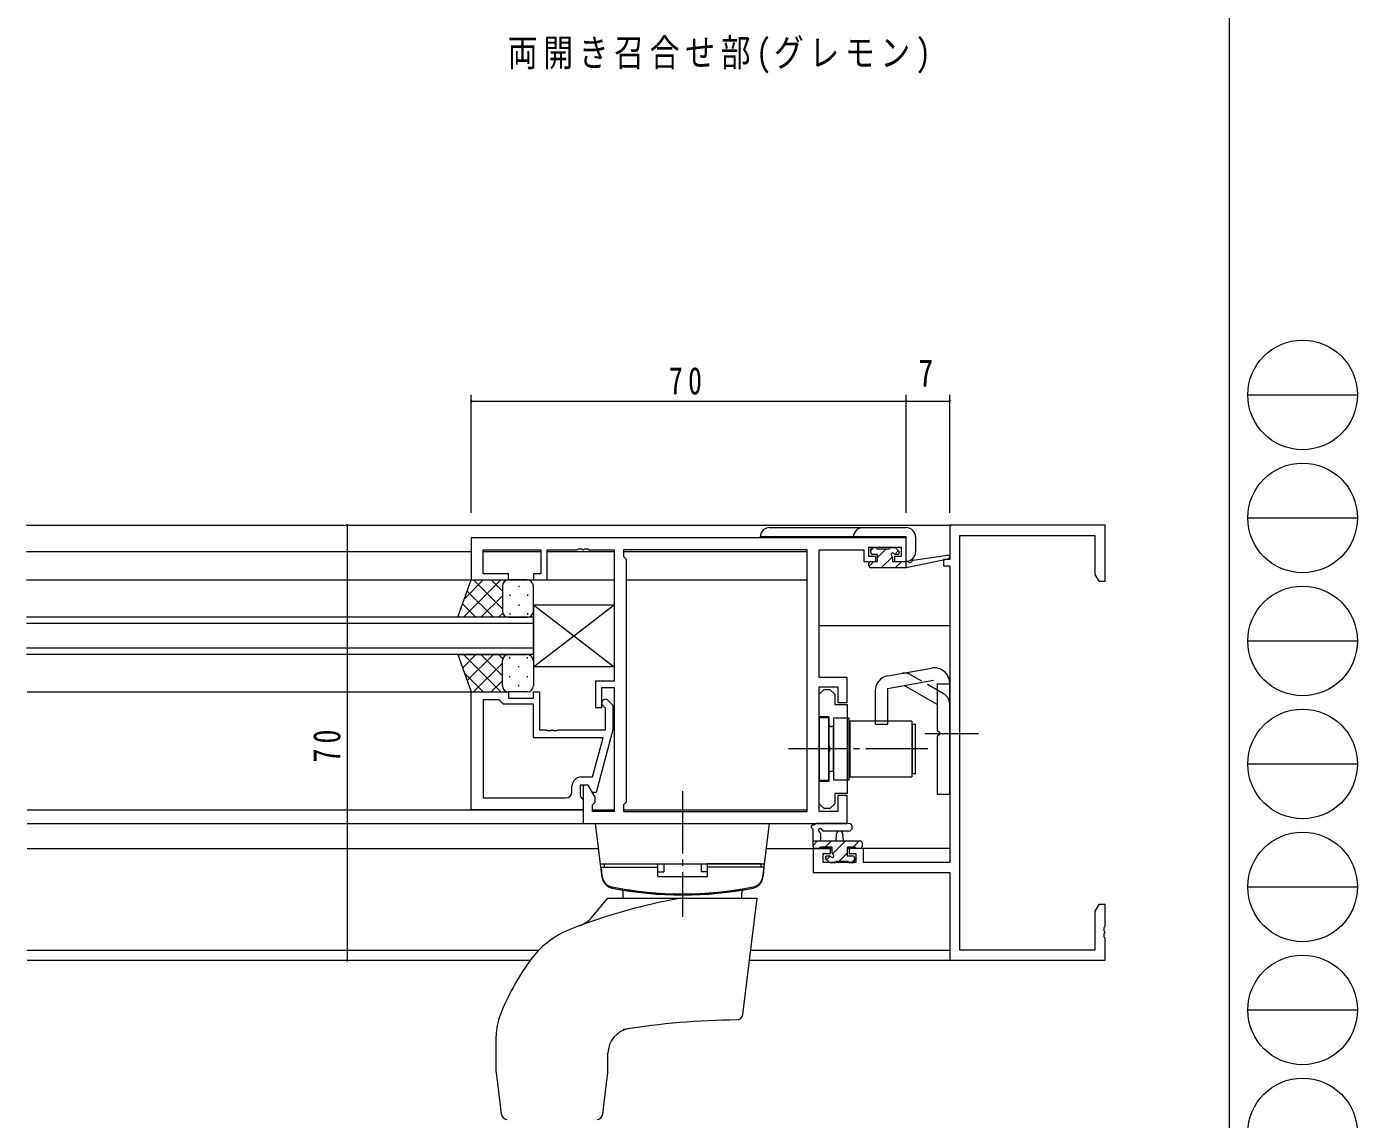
# Model space of a CAD drawing. Units: millimetres on the paper. Extents: x -397 to 397, y -282 to 282.
# Drawn here: x 182.5 to 396.7, y -175.3 to 0.6 of the extents above; entities that cross this region are included whole.
import ezdxf
from ezdxf.enums import TextEntityAlignment as Align

# ---------------------------------------------------------------- set-up
doc = ezdxf.new("R2010")
doc.units = ezdxf.units.MM
doc.linetypes.add('USER2', pattern=[13, 10, -1, 1, -1])
doc.linetypes.add('USER4', pattern=[4, 3, -1])
for name, color, linetype, lineweight in [('0-1_YKK_ZWAK', 7, 'Continuous', 18), ('0-3_YKK_11', 7, 'Continuous', 18), ('0-4_YKK_12', 2, 'Continuous', 18), ('0-6_YKK_13', 4, 'Continuous', 18), ('0-7_YKK_D', 6, 'Continuous', 18)]:
    doc.layers.add(name, color=color, linetype=linetype, lineweight=lineweight)
doc.layers.add('0-2_USER1', color=7, linetype='Continuous')
doc.styles.add('ＭＳ ゴシック', font='')
doc.styles.get('ＭＳ ゴシック').set_extended_font_data('MS Gothic')

msp = doc.modelspace()

# ---------------------------------------------------------------- linework, layer by layer
at = {"layer": '0-1_YKK_ZWAK'}
for p, q in [((376.092, 279.312), (376.092, -245.688)), ((379.068, -58.704), (396.708, -58.704)), ((379.068, -78.5), (396.708, -78.5)), ((379.068, -98.296), (396.708, -98.296)), ((379.068, -118.092), (396.708, -118.092)), ((379.068, -137.888), (396.708, -137.888)), ((379.068, -157.684), (396.708, -157.684))]:
    msp.add_line(p, q, dxfattribs=at)
for centre in [(387.888, -58.704), (387.888, -78.5), (387.888, -98.296), (387.888, -118.092), (387.888, -137.888), (387.888, -157.684), (387.888, -177.48)]:
    msp.add_circle(centre, 8.82, dxfattribs=at)
at = {"layer": '0-3_YKK_11'}
for p, q in [((331.092, -79.688), (331.092, -85.188)), ((356.092, -79.688), (331.092, -79.688)), ((332.722, -81.318), (354.462, -81.318)), ((332.722, -148.058), (332.722, -81.318)), ((354.462, -81.318), (354.462, -87.596)), ((356.092, -88.688), (356.092, -79.688)), ((254.092, -81.688), (254.092, -88.488)), ((324.092, -81.688), (254.092, -81.688)), ((318.092, -84.688), (318.092, -83.188)), ((318.092, -83.188), (323.292, -83.188)), ((324.092, -85.488), (324.092, -81.688)), ((256.022, -83.618), (265.292, -83.618)), ((277.092, -83.618), (277.092, -104.788)), ((308.162, -83.618), (278.592, -83.618)), ((279.022, -85.118), (279.022, -124.258)), ((308.162, -125.758), (308.162, -83.618)), ((308.162, -125.758), (308.162, -83.618)), ((310.092, -104.188), (310.092, -83.618)), ((317.292, -85.488), (319.192, -85.488)), ((319.192, -84.688), (318.092, -84.688)), ((319.192, -85.488), (319.192, -84.688)), ((331.092, -86.188), (331.092, -133.958)), ((314.592, -104.188), (310.092, -104.188)), ((314.592, -108.188), (314.592, -104.188)), ((254.092, -125.488), (254.092, -106.488)), ((277.092, -105.788), (277.092, -125.758)), ((310.092, -125.758), (310.092, -105.688)), ((256.022, -107.788), (256.022, -123.558)), ((256.022, -107.788), (256.022, -123.558)), ((264.092, -108.488), (259.292, -108.488)), ((260.092, -107.488), (264.092, -107.488)), ((314.592, -108.512), (314.592, -122.862)), ((276.892, -112.584), (274.185, -122.688)), ((273.612, -120.188), (275.3, -113.888)), ((311.812, -115.962), (311.812, -115.412)), ((270.292, -122.558), (270.292, -121.688)), ((271.792, -120.188), (273.612, -120.188)), ((272.092, -121.488), (272.092, -127.688)), ((256.022, -123.558), (269.292, -123.558)), ((314.592, -127.688), (314.592, -123.188)), ((272.092, -125.488), (254.092, -125.488)), ((278.592, -125.758), (308.162, -125.758)), ((272.092, -127.688), (314.592, -127.688)), ((331.092, -133.958), (317.192, -133.958)), ((309.092, -135.588), (331.092, -135.588)), ((331.092, -135.588), (331.092, -149.688)), ((356.092, -149.688), (356.092, -146.146)), ((331.092, -149.688), (356.092, -149.688))]:
    msp.add_line(p, q, dxfattribs=at)
for points in [[(265.292, -83.618), (265.292, -87.488), (264.092, -87.488), (264.092, -88.488), (266.292, -88.488), (266.292, -83.618), (271.134, -83.618), (271.317, -83.498), (271.867, -83.498), (272.05, -83.618), (272.134, -83.618), (272.317, -83.498), (272.867, -83.498), (273.05, -83.618), (277.092, -83.618)], [(323.292, -83.188), (323.292, -84.688), (322.192, -84.688), (322.192, -85.488), (324.092, -85.488)], [(254.092, -88.488), (260.092, -88.488), (260.092, -87.488), (256.022, -87.488), (256.022, -83.618)], [(278.592, -83.618), (278.592, -84.688), (279.022, -85.118)], [(310.092, -83.618), (317.292, -83.618), (317.292, -84.418), (317.292, -85.488)], [(331.092, -85.188), (330.092, -85.188), (330.092, -86.188), (331.092, -86.188)], [(354.462, -87.596), (355.092, -88.688), (356.092, -88.688)], [(277.092, -104.788), (274.092, -104.788), (274.092, -108.988), (275.092, -108.988), (275.092, -105.788), (277.092, -105.788)], [(254.092, -106.488), (260.092, -106.488), (260.092, -107.488)], [(264.092, -107.488), (264.092, -106.488), (265.092, -106.488), (265.092, -112.588), (266.134, -112.588), (266.317, -112.708), (266.867, -112.708), (267.05, -112.588), (267.134, -112.588), (267.317, -112.708), (267.867, -112.708), (268.05, -112.588), (275.692, -112.588), (275.692, -109.136), (275.268, -108.712)], [(310.092, -105.688), (313.092, -105.688), (313.092, -108.188), (314.592, -108.188)], [(311.812, -115.412), (311.692, -115.229), (311.692, -110.487), (310.092, -110.487), (310.092, -106.887), (310.892, -106.087), (311.792, -106.087), (312.592, -106.887), (312.592, -108.512), (314.592, -108.512)], [(259.292, -108.488), (258.792, -107.988), (258.592, -107.788), (256.022, -107.788)], [(275.3, -113.888), (264.092, -113.888), (264.092, -108.488)], [(276.116, -107.863), (276.892, -108.639), (276.892, -112.584)], [(314.592, -122.862), (312.592, -122.862), (312.592, -124.487), (311.792, -125.287), (310.892, -125.287), (310.092, -124.487), (310.092, -120.887), (311.692, -120.887), (311.692, -116.145), (311.812, -115.962)], [(274.185, -122.688), (273.585, -122.688), (272.892, -121.488), (271.592, -121.488), (271.592, -123.288), (271.792, -123.488), (272.092, -123.788), (272.092, -125.488)], [(277.092, -125.758), (273.592, -125.758), (273.592, -124.688), (274.022, -124.258), (274.022, -123.445), (272.892, -121.488), (272.092, -121.488)], [(314.592, -123.188), (313.092, -123.188), (313.092, -125.758), (310.092, -125.758)], [(279.022, -124.258), (278.592, -124.688), (278.592, -125.758)], [(317.192, -133.958), (317.192, -131.688), (314.892, -131.688), (314.892, -132.488), (315.992, -132.488), (315.992, -133.958), (310.722, -133.958), (310.722, -132.488), (311.892, -132.488), (311.892, -131.688), (309.092, -131.688), (309.092, -135.588)], [(356.092, -146.146), (355.972, -145.963), (355.972, -145.413), (356.092, -145.229), (356.092, -145.146), (355.972, -144.963), (355.972, -144.413), (356.092, -144.229), (356.092, -140.688), (355.092, -140.688), (354.462, -141.779), (354.462, -148.058), (332.722, -148.058)]]:
    msp.add_lwpolyline(points, dxfattribs=at)
for centre, radius, start, end in [((275.692, -108.288), 0.6, 44.99999, 225.00001), ((271.792, -121.688), 1.5, 90.00001, 179.99999), ((269.292, -122.558), 1, 270.00001, 359.99999)]:
    msp.add_arc(centre, radius, start, end, dxfattribs=at)
at = {"layer": '0-4_YKK_12'}
for p, q in [((182.519, -79.688), (331.392, -79.688)), ((182.519, -83.888), (254.092, -83.888)), ((256.023, -83.888), (265.29, -83.888)), ((266.293, -83.888), (277.09, -83.888)), ((278.593, -83.888), (308.16, -83.888)), ((182.519, -88.488), (277.092, -88.488)), ((279.022, -88.488), (308.162, -88.488)), ((264.093, -94.488), (182.519, -94.488)), ((264.093, -95.488), (182.519, -95.488)), ((264.093, -100.488), (264.093, -94.488)), ((331.092, -95.888), (310.092, -95.888)), ((264.093, -99.488), (182.519, -99.488)), ((264.093, -100.488), (182.519, -100.488)), ((182.592, -106.488), (254.092, -106.488)), ((182.592, -125.488), (272.092, -125.488)), ((273.593, -125.488), (277.09, -125.488)), ((278.593, -125.488), (308.16, -125.488)), ((182.592, -127.688), (290.392, -127.688)), ((182.592, -131.688), (274.583, -131.688)), ((301.601, -131.688), (312.192, -131.688)), ((331.092, -131.688), (314.592, -131.688)), ((182.592, -148.058), (264.974, -148.058)), ((182.592, -149.688), (263.576, -149.688)), ((298.864, -149.688), (331.392, -149.688)), ((299.064, -148.058), (331.092, -148.058))]:
    msp.add_line(p, q, dxfattribs=at)
at = {"layer": '0-6_YKK_13'}
for p, q in [((302.094, -80.068), (324.094, -80.068)), ((324.094, -81.568), (300.594, -81.568)), ((318.392, -83.734), (318.838, -83.288)), ((318.692, -83.288), (319.192, -83.288)), ((319.392, -83.488), (321.392, -83.488)), ((319.492, -84.879), (320.883, -83.488)), ((321.592, -83.288), (322.192, -83.288)), ((322.404, -83.376), (322.904, -83.876)), ((324.094, -85.468), (324.094, -81.568)), ((325.594, -81.568), (325.594, -83.968)), ((318.103, -86.268), (318.883, -85.488)), ((318.392, -84.088), (318.392, -83.588)), ((318.392, -85.488), (319.492, -85.488)), ((320.129, -86.488), (321.873, -84.743)), ((322.248, -84.369), (322.822, -83.794)), ((322.692, -84.388), (322.353, -84.388)), ((322.374, -86.488), (323.374, -85.488)), ((324.09, -86.488), (330.851, -85.081)), ((324.09, -85.488), (324.177, -85.474)), ((325.204, -85.314), (330.746, -84.491)), ((318.092, -86.188), (318.092, -85.788)), ((251.949, -94.488), (254.092, -88.488)), ((258.824, -88.488), (252.824, -94.488)), ((255.995, -88.488), (253.034, -91.449)), ((254.092, -88.488), (260.092, -88.488)), ((259.092, -93.109), (254.472, -88.488)), ((259.092, -90.28), (257.3, -88.488)), ((259.092, -89.488), (259.092, -93.088)), ((259.092, -89.888), (259.092, -93.488)), ((263.092, -88.488), (260.092, -88.488)), ((261.728, -89.408), (261.728, -89.608)), ((264.092, -93.488), (264.092, -89.488)), ((257.643, -94.488), (253.447, -90.292)), ((259.092, -91.048), (255.652, -94.488)), ((260.313, -90.823), (260.313, -91.023)), ((263.143, -90.823), (263.143, -91.023)), ((254.815, -94.488), (252.703, -92.377)), ((259.148, -93.82), (258.48, -94.488)), ((260.313, -93.853), (260.313, -94.053)), ((261.728, -92.438), (261.728, -92.638)), ((263.143, -93.853), (263.143, -94.053)), ((264.092, -92.488), (277.092, -92.488)), ((264.092, -92.488), (277.092, -92.488)), ((264.092, -102.488), (277.092, -92.488)), ((264.092, -92.488), (277.092, -102.488)), ((264.092, -92.488), (264.092, -102.488)), ((264.092, -102.488), (277.092, -92.488)), ((264.092, -92.488), (277.092, -102.488)), ((264.092, -92.488), (264.092, -102.488)), ((277.092, -92.488), (277.092, -102.488)), ((277.092, -92.488), (277.092, -102.488)), ((260.092, -94.488), (251.949, -94.488)), ((260.092, -94.488), (263.092, -94.488)), ((251.949, -100.488), (260.092, -100.488)), ((251.949, -100.488), (254.092, -106.488)), ((254.815, -100.488), (252.703, -102.6)), ((258.824, -106.488), (252.824, -100.488)), ((257.643, -100.488), (253.447, -104.684)), ((259.092, -103.928), (255.652, -100.488)), ((259.149, -101.156), (258.48, -100.488)), ((260.092, -100.488), (263.092, -100.488)), ((259.092, -101.868), (254.472, -106.488)), ((259.092, -105.088), (259.092, -101.488)), ((259.092, -105.488), (259.092, -101.888)), ((260.313, -101.123), (260.313, -100.923)), ((261.728, -102.538), (261.728, -102.338)), ((263.143, -101.123), (263.143, -100.923)), ((264.092, -101.488), (264.092, -105.488)), ((277.092, -102.488), (264.092, -102.488)), ((277.092, -102.488), (264.092, -102.488)), ((321.158, -103.895), (328.158, -102.661)), ((255.995, -106.488), (253.034, -103.527)), ((259.092, -104.696), (257.3, -106.488)), ((260.313, -104.153), (260.313, -103.953)), ((263.143, -104.153), (263.143, -103.953)), ((321.092, -105.938), (328.505, -104.631)), ((254.092, -106.488), (260.092, -106.488)), ((263.092, -106.488), (260.092, -106.488)), ((261.728, -105.568), (261.728, -105.368)), ((321.092, -105.938), (321.092, -111.688)), ((329.092, -108.527), (323.784, -105.463)), ((329.092, -105.123), (329.092, -112.688)), ((329.092, -105.188), (331.092, -105.188)), ((331.092, -122.938), (331.092, -105.123)), ((311.592, -110.688), (310.092, -110.688)), ((310.092, -110.688), (310.092, -120.688)), ((311.592, -110.688), (311.592, -120.688)), ((314.892, -110.738), (312.392, -110.738)), ((312.392, -110.738), (312.392, -120.638)), ((314.892, -120.638), (314.892, -110.738)), ((324.992, -111.188), (314.992, -111.188)), ((314.992, -111.188), (314.992, -120.188)), ((324.992, -111.188), (324.992, -120.188)), ((312.392, -112.088), (312.092, -112.088)), ((312.392, -119.288), (312.392, -112.088)), ((314.992, -112.688), (314.892, -112.688)), ((314.892, -118.688), (314.892, -112.688)), ((325.092, -111.688), (325.592, -111.688)), ((325.092, -119.688), (325.092, -111.688)), ((325.592, -119.688), (325.592, -111.688)), ((329.492, -113.088), (329.092, -112.688)), ((329.492, -113.288), (329.092, -113.688)), ((329.492, -113.088), (329.492, -113.288)), ((329.092, -113.688), (329.092, -122.938)), ((312.392, -119.288), (312.092, -119.288)), ((314.992, -118.688), (314.892, -118.688)), ((325.592, -119.688), (325.092, -119.688)), ((310.092, -120.688), (311.592, -120.688)), ((312.392, -120.638), (314.892, -120.638)), ((314.992, -120.188), (324.992, -120.188)), ((329.092, -122.938), (331.092, -122.938)), ((275.155, -136.346), (274.092, -127.688)), ((274.092, -127.688), (302.092, -127.688)), ((301.029, -136.346), (302.092, -127.688)), ((314.82, -127.688), (309.657, -127.688)), ((309.092, -131.388), (309.092, -128.707)), ((309.092, -130.488), (316.692, -130.488)), ((309.092, -131.2), (309.804, -130.488)), ((310.292, -129.307), (310.292, -130.488)), ((314.82, -128.888), (310.859, -128.89)), ((311.05, -131.488), (312.05, -130.488)), ((312.223, -132.559), (314.295, -130.488)), ((312.792, -130.488), (312.894, -129.343)), ((313.992, -130.488), (313.89, -129.343)), ((315.54, -131.488), (316.54, -130.488)), ((309.992, -131.688), (309.392, -131.688)), ((313.24, -133.788), (314.592, -132.436)), ((316.692, -131.688), (316.092, -131.688)), ((316.992, -130.788), (316.992, -131.388)), ((274.89, -134.188), (301.294, -134.188)), ((274.992, -134.688), (275.116, -136.104)), ((274.992, -134.688), (284.092, -134.688)), ((275.492, -134.188), (275.492, -134.688)), ((275.492, -134.188), (284.092, -134.188)), ((284.092, -136.188), (284.092, -134.188)), ((285.092, -134.188), (285.092, -135.455)), ((291.092, -134.188), (291.092, -135.455)), ((292.092, -136.188), (292.092, -134.188)), ((300.692, -134.188), (292.092, -134.188)), ((301.192, -134.688), (292.092, -134.688)), ((300.692, -134.188), (300.692, -134.688)), ((301.192, -134.688), (301.068, -136.104)), ((311.68, -133.9), (311.18, -133.4)), ((311.281, -133.501), (311.864, -132.919)), ((311.392, -132.888), (311.731, -132.888)), ((312.492, -133.988), (311.892, -133.988)), ((314.792, -133.788), (312.692, -133.788)), ((315.492, -133.988), (314.992, -133.988)), ((315.285, -133.988), (315.792, -133.481)), ((315.792, -133.188), (315.792, -133.688)), ((284.092, -135.455), (285.092, -135.455)), ((284.092, -136.188), (292.092, -136.188)), ((292.092, -135.455), (291.092, -135.455)), ((278.557, -139.688), (278.542, -138.806)), ((297.627, -139.688), (297.642, -138.806)), ((273.592, -142.666), (276.092, -139.688)), ((276.092, -139.688), (300.092, -139.688)), ((297.793, -158.414), (300.092, -139.688)), ((258.092, -167.627), (258.092, -161.841)), ((276.092, -167.627), (276.092, -164.646)), ((258.099, -167.748), (258.919, -174.421)), ((275.265, -174.421), (276.084, -167.748))]:
    msp.add_line(p, q, dxfattribs=at)
at = {"layer": '0-6_YKK_13', "linetype": 'USER4'}
for p, q in [((330.092, -106.795), (324.784, -103.731)), ((325.092, -112.688), (324.992, -112.688)), ((325.092, -118.688), (324.992, -118.688))]:
    msp.add_line(p, q, dxfattribs=at)
at = {"layer": '0-6_YKK_13', "linetype": 'USER2'}
for p, q in [((327.092, -113.188), (335.722, -113.188)), ((327.592, -115.688), (305.162, -115.688)), ((288.092, -122.488), (288.092, -142.688))]:
    msp.add_line(p, q, dxfattribs=at)
at = {"layer": '0-6_YKK_13'}
for points in [[(318.392, -86.488), (324.09, -86.488), (324.09, -85.488)], [(319.492, -85.488), (319.492, -84.388), (318.692, -84.388)], [(321.892, -84.849), (321.892, -85.488), (324.09, -85.488)], [(319.092, -106.357), (319.092, -111.688), (321.092, -111.688)], [(312.192, -132.427), (312.192, -131.488), (310.192, -131.488)], [(315.892, -131.488), (314.592, -131.488), (314.592, -132.888), (315.492, -132.888)]]:
    msp.add_lwpolyline(points, dxfattribs=at)
for centre, radius, start, end in [((302.094, -81.568), 1.5, 90, 180), ((317.094, -81.568), 1.5, 90, 180), ((324.094, -81.568), 1.5, 0, 90), ((318.692, -83.588), 0.3, 90, 180), ((319.192, -83.488), 0.2, 0, 90), ((321.592, -83.488), 0.2, 90, 180), ((322.192, -83.588), 0.3, 45, 90), ((318.392, -85.788), 0.3, 90, 180), ((318.692, -84.088), 0.3, 180, 270), ((321.892, -84.388), 0.25, 33.05573, 236.94427), ((321.592, -84.849), 0.3, 0, 56.94427), ((322.353, -84.088), 0.3, 213.05573, 270), ((322.692, -84.088), 0.3, 270, 45), ((324.094, -83.968), 1.5, 270, 0), ((324.225, -85.77), 0.3, 39.19754, 99.19754), ((324.69, -85.391), 0.3, 219.19754, 338.44936), ((325.248, -85.611), 0.3, 98.44936, 158.44936), ((330.79, -84.788), 0.3, 281.74981, 98.44936), ((318.392, -86.188), 0.3, 180, 270), ((260.092, -89.488), 1, 90, 180), ((260.092, -89.488), 1, 90, 180), ((263.092, -89.488), 1, 360, 90), ((260.092, -93.488), 1, 180, 270), ((260.092, -93.488), 1, 180, 270), ((263.092, -93.488), 1, 270, 360), ((260.092, -101.488), 1, 90, 180), ((260.092, -101.488), 1, 90, 180), ((263.092, -101.488), 1, 360, 90), ((328.592, -105.123), 2.5, 0, 100), ((321.592, -106.357), 2.5, 100, 180), ((260.092, -105.488), 1, 180, 270), ((260.092, -105.488), 1, 180, 270), ((263.092, -105.488), 1, 270, 360), ((312.092, -111.588), 0.5, 180, 270), ((312.092, -119.788), 0.5, 90, 180), ((309.092, -128.188), 0.3, 79.47122, 240), ((308.792, -128.707), 0.3, 0, 60), ((309.201, -127.598), 0.3, 259.47122, 319.47122), ((309.657, -127.988), 0.3, 90, 139.47122), ((310.292, -128.788), 0.3, 19.18976, 240), ((314.819, -128.288), 0.6, 270.04023, 90.04023), ((309.992, -129.307), 0.3, 0, 60), ((310.858, -128.59), 0.3, 199.18976, 270.04023), ((313.392, -129.388), 0.5, 5.09207, 174.90793), ((316.692, -130.788), 0.3, 0, 90), ((309.392, -131.388), 0.3, 180, 270), ((309.992, -131.488), 0.2, 270, 0), ((312.192, -132.888), 0.25, 213.05573, 56.94427), ((312.492, -132.427), 0.3, 180, 236.94427), ((316.092, -131.488), 0.2, 180, 270), ((316.692, -131.388), 0.3, 270, 0), ((311.392, -133.188), 0.3, 90, 225), ((311.892, -133.688), 0.3, 225, 270), ((311.731, -133.188), 0.3, 33.05573, 90), ((312.492, -133.788), 0.2, 270, 0), ((314.992, -133.788), 0.2, 180, 270), ((315.492, -133.188), 0.3, 0, 90), ((315.492, -133.688), 0.3, 270, 0), ((277.108, -135.93), 2, 185, 258.64775), ((277.118, -135.924), 2, 187, 258.65826), ((277.14, -136.102), 2, 187, 258.68116), ((299.044, -136.102), 2, 281.31884, 353), ((299.065, -135.924), 2, 281.34174, 353), ((299.075, -135.93), 2, 281.35225, 355), ((288.092, -81.222), 57.8, 258.64775, 281.35225), ((288.092, -81.214), 57.8, 258.65826, 281.34116), ((288.092, -81.388), 57.8, 258.68116, 281.31884), ((278.042, -138.815), 0.5, 1, 80.07331), ((298.142, -138.815), 0.5, 99.92669, 179), ((304.792, -234.188), 96.004, 100.15586, 111.10054), ((269.762, -139.452), 5, 290.29251, 320), ((275.63, -158.615), 15, 111.10054, 144.32281), ((295.938, -173.195), 40, 144.32281, 158.51499), ((296.8, -158.292), 1, 270.47042, 353), ((267.092, -161.841), 9, 158.51499, 180), ((297.793, -279.288), 120, 90.47042, 99.2391), ((280.092, -164.646), 4, 98.77765, 180), ((259.092, -167.627), 1, 180, 187), ((275.092, -167.627), 1, 353, 360), ((259.911, -174.299), 1, 187, 263.80105), ((274.273, -174.299), 1, 276.19895, 353)]:
    msp.add_arc(centre, radius, start, end, dxfattribs=at)
at = {"layer": '0-6_YKK_13', "linetype": 'USER4'}
for centre, start, end in [((323.784, -105.463), 60, 100), ((329.092, -108.527), 0, 60)]:
    msp.add_arc(centre, 2, start, end, dxfattribs=at)
at = {"layer": '0-7_YKK_D'}
for p, q in [((254.092, -77.688), (254.092, -58.688)), ((254.092, -59.688), (324.092, -59.688)), ((324.092, -77.688), (324.092, -58.688)), ((324.092, -77.688), (324.092, -58.688)), ((324.092, -59.688), (331.092, -59.688)), ((331.092, -77.688), (331.092, -58.688)), ((234.092, -79.688), (234.092, -149.688))]:
    msp.add_line(p, q, dxfattribs=at)
for centre, start, end in [((254.092, -59.688), 0, 180), ((254.092, -59.688), 180, 0), ((324.092, -59.688), 0, 180), ((324.092, -59.688), 0, 180), ((324.092, -59.688), 180, 0), ((324.092, -59.688), 180, 0), ((331.092, -59.688), 0, 180), ((331.092, -59.688), 180, 0), ((234.092, -79.688), 90, 270), ((234.092, -79.688), 270, 90), ((234.092, -149.688), 90, 270), ((234.092, -149.688), 270, 90)]:
    msp.add_arc(centre, 0.106, start, end, dxfattribs=at)

# ---------------------------------------------------------------- texts
at = {"layer": '0-2_USER1', "insert": (259.958, -6.989), "char_height": 4.399, "attachment_point": 7, "style": 'ＭＳ ゴシック'}
msp.add_mtext('\\T1.19;\\W0.8;両開き召合せ部(グレモン)', dxfattribs=at)
at = {"layer": '0-7_YKK_D', "color": 7, "style": 'ＭＳ ゴシック', "width": 0.8}
msp.add_text('7', height=4.399, dxfattribs=at).set_placement((326.045, -58.688), align=Align.BOTTOM_LEFT)
at = {"layer": '0-7_YKK_D', "color": 7, "insert": (285.9, -58.688), "char_height": 4.399, "attachment_point": 7, "style": 'ＭＳ ゴシック'}
msp.add_mtext('\\T1.37;\\W0.75;70', dxfattribs=at)
at = {"layer": '0-7_YKK_D', "color": 7, "insert": (233.092, -117.88), "char_height": 4.399, "attachment_point": 7, "rotation": 90, "style": 'ＭＳ ゴシック'}
msp.add_mtext('\\T1.37;\\W0.75;70', dxfattribs=at)

doc.saveas('drawing.dxf')
